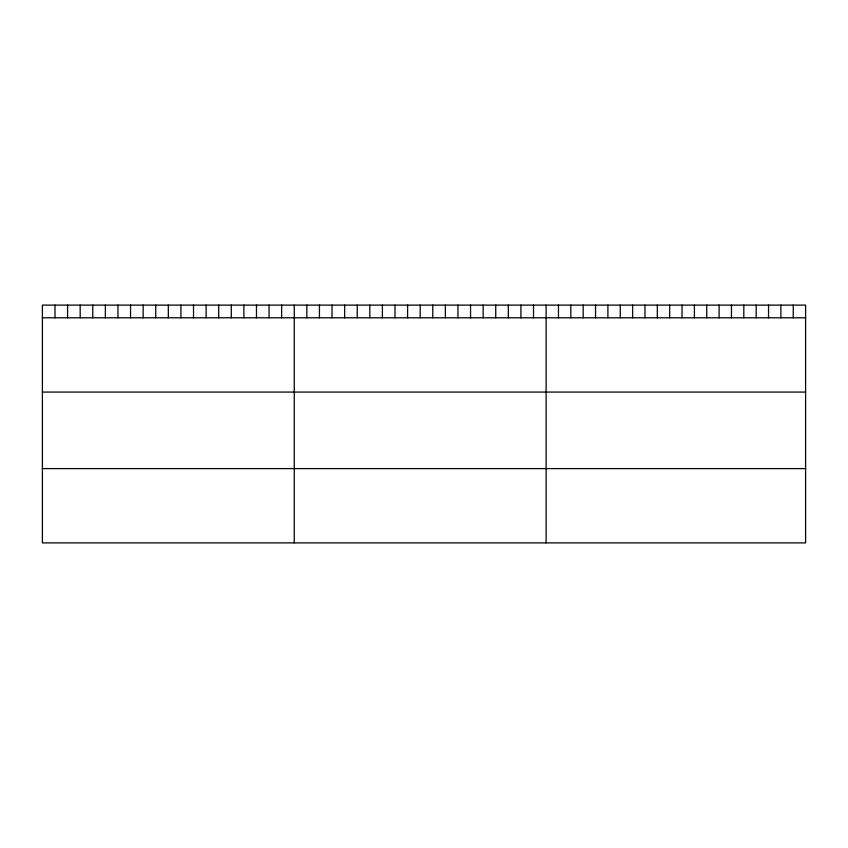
<?xml version="1.0" encoding="UTF-8"?>
<svg xmlns="http://www.w3.org/2000/svg" width="848" height="848" viewBox="0 0 848 848"><rect width="100%" height="100%" fill="white"/><g stroke="black" fill="none" stroke-linecap="round" stroke-linejoin="round"><path stroke-width="1.27" d="M805.6 317.788L805.6 542.89L42.4 542.89L42.4 305.11L805.6 305.11L805.6 317.788L42.4 317.788M42.4 392.073L805.6 392.073M42.4 468.605L805.6 468.605M793.24 305.11L793.24 317.788M780.891 305.11L780.891 317.788M768.532 305.11L768.532 317.788M756.172 305.11L756.172 317.788M743.813 305.11L743.813 317.788M731.464 305.11L731.464 317.788M719.104 305.11L719.104 317.788M706.744 305.11L706.744 317.788M694.395 305.11L694.395 317.788M682.036 305.11L682.036 317.788M669.676 305.11L669.676 317.788M657.317 305.11L657.317 317.788M644.968 305.11L644.968 317.788M632.608 305.11L632.608 317.788M620.248 305.11L620.248 317.788M607.899 305.11L607.899 317.788M595.54 305.11L595.54 317.788M583.18 305.11L583.18 317.788M570.821 305.11L570.821 317.788M558.472 305.11L558.472 317.788M546.112 305.11L546.112 542.89M533.519 305.11L533.519 317.788M520.926 305.11L520.926 317.788M508.334 305.11L508.334 317.788M495.741 305.11L495.741 317.788M483.148 305.11L483.148 317.788M470.555 305.11L470.555 317.788M457.962 305.11L457.962 317.788M445.37 305.11L445.37 317.788M432.777 305.11L432.777 317.788M420.184 305.11L420.184 317.788M407.591 305.11L407.591 317.788M394.998 305.11L394.998 317.788M382.406 305.11L382.406 317.788M369.813 305.11L369.813 317.788M357.22 305.11L357.22 317.788M344.627 305.11L344.627 317.788M332.034 305.11L332.034 317.788M319.442 305.11L319.442 317.788M306.849 305.11L306.849 317.788M294.256 305.11L294.256 542.89M281.663 305.11L281.663 317.788M269.07 305.11L269.07 317.788M256.478 305.11L256.478 317.788M243.885 305.11L243.885 317.788M231.292 305.11L231.292 317.788M218.699 305.11L218.699 317.788M206.106 305.11L206.106 317.788M193.514 305.11L193.514 317.788M180.921 305.11L180.921 317.788M168.328 305.11L168.328 317.788M155.735 305.11L155.735 317.788M143.142 305.11L143.142 317.788M130.55 305.11L130.55 317.788M117.957 305.11L117.957 317.788M105.364 305.11L105.364 317.788M92.771 305.11L92.771 317.788M80.178 305.11L80.178 317.788M67.586 305.11L67.586 317.788M54.993 305.11L54.993 317.788"/></g></svg>
